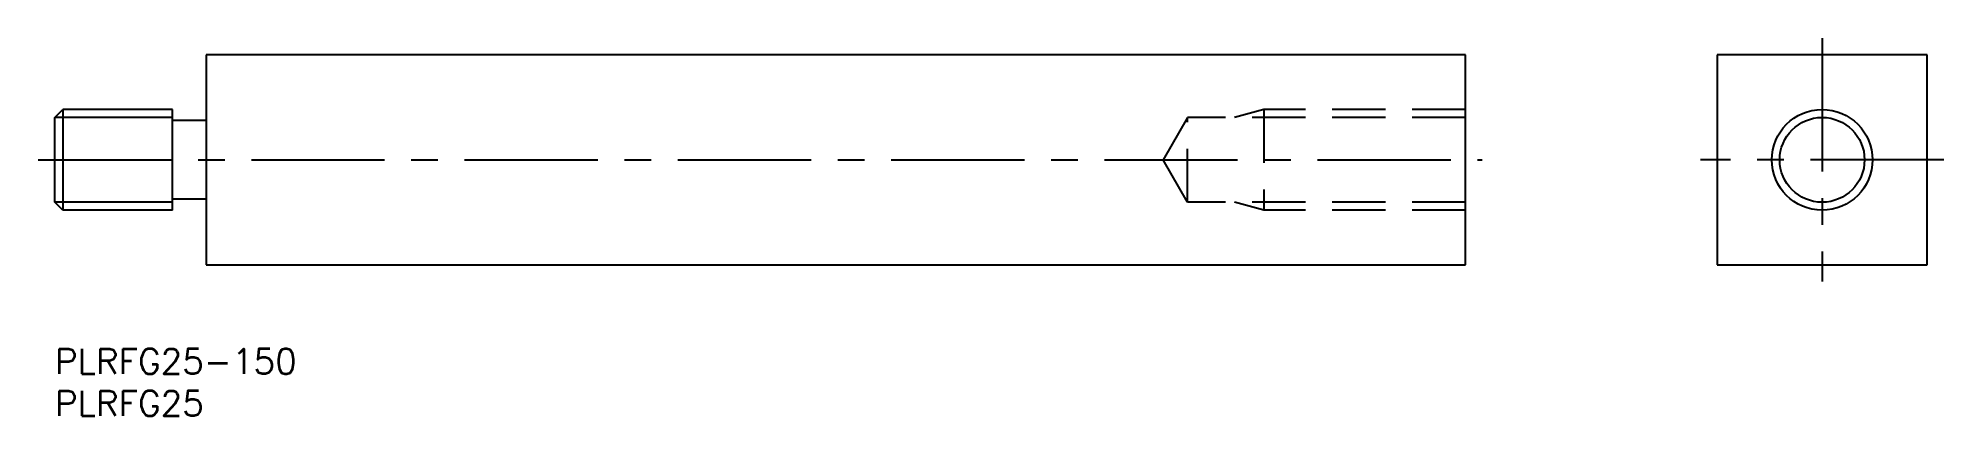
# Model space of a CAD drawing. Extents: x -2 to 225, y -8 to 37.
import ezdxf

# ---------------------------------------------------------------- set-up
doc = ezdxf.new("R2010")
doc.units = 0
doc.header["$LTSCALE"] = 0.5
doc.linetypes.add('CENTER', pattern=[50.8, 31.75, -6.35, 6.35, -6.35])
doc.linetypes.add('DASHED', pattern=[19.05, 12.7, -6.35])
for name, color, linetype in [('MSM_CENTER', 1, 'CENTER'), ('MSM_CONTINUOUS', 7, 'CONTINUOUS'), ('MSM_DASHED', 4, 'DASHED'), ('MSM_NARROW', 5, 'CONTINUOUS'), ('MSM_PART_NUMBER', 7, 'CONTINUOUS')]:
    doc.layers.add(name, color=color, linetype=linetype)
doc.styles.get("Standard").update_dxf_attribs({"font": 'txt.shx', "height": 3, "bigfont": 'bigfont.shx'})

# ---------------------------------------------------------------- blocks, each defined once
blk = doc.blocks.new('*U4')
at = {"layer": 'MSM_PART_NUMBER'}
blk.add_text('PLRFG25-150', height=3, dxfattribs=at).set_placement((0, -3))
blk = doc.blocks.new('*U5')
at = {"layer": 'MSM_PART_NUMBER'}
blk.add_text('PLRFG25', height=3, dxfattribs=at).set_placement((0, -8))

msp = doc.modelspace()

# ---------------------------------------------------------------- linework, layer by layer
at = {"layer": 'MSM_CENTER'}
for p, q in [((210.5, 37), (210.5, 8)), ((-2, 22.5), (170, 22.5)), ((225, 22.5), (196, 22.5))]:
    msp.add_line(p, q, dxfattribs=at)
at = {"layer": 'MSM_CONTINUOUS'}
for p, q in [((168, 35), (18, 35)), ((18, 35), (18, 10)), ((168, 10), (168, 35)), ((223, 35), (198, 35)), ((198, 35), (198, 10)), ((223, 10), (223, 35)), ((0, 27.55), (0.95, 28.5)), ((0, 17.45), (0, 27.55)), ((14, 28.5), (0.95, 28.5)), ((0.95, 28.5), (0.95, 16.5)), ((14, 16.5), (14, 28.5)), ((18, 27.2), (14, 27.2)), ((0.95, 16.5), (0, 17.45)), ((14, 16.5), (0.95, 16.5)), ((18, 17.8), (14, 17.8)), ((18, 10), (168, 10)), ((198, 10), (223, 10))]:
    msp.add_line(p, q, dxfattribs=at)
msp.add_circle((210.5, 22.5), 5.05, dxfattribs=at)
at = {"layer": 'MSM_DASHED'}
for p, q in [((134.92, 27.55), (132, 22.5)), ((134.92, 17.45), (134.92, 27.55)), ((168, 27.55), (134.92, 27.55)), ((144, 28.5), (140.5, 27.55)), ((168, 28.5), (144, 28.5)), ((144, 28.5), (144, 16.5)), ((134.92, 17.45), (132, 22.5)), ((168, 17.45), (134.92, 17.45)), ((144, 16.5), (140.5, 17.45)), ((168, 16.5), (144, 16.5))]:
    msp.add_line(p, q, dxfattribs=at)
at = {"layer": 'MSM_NARROW'}
for p, q in [((14, 27.55), (0, 27.55)), ((14, 17.45), (0, 17.45))]:
    msp.add_line(p, q, dxfattribs=at)
msp.add_circle((210.5, 22.5), 6, dxfattribs=at)

# ---------------------------------------------------------------- block references
at = {"layer": 'MSM_CONTINUOUS'}
for name in ['*U4', '*U5']:
    msp.add_blockref(name, (0, 0), dxfattribs=at)

doc.saveas('drawing.dxf')
